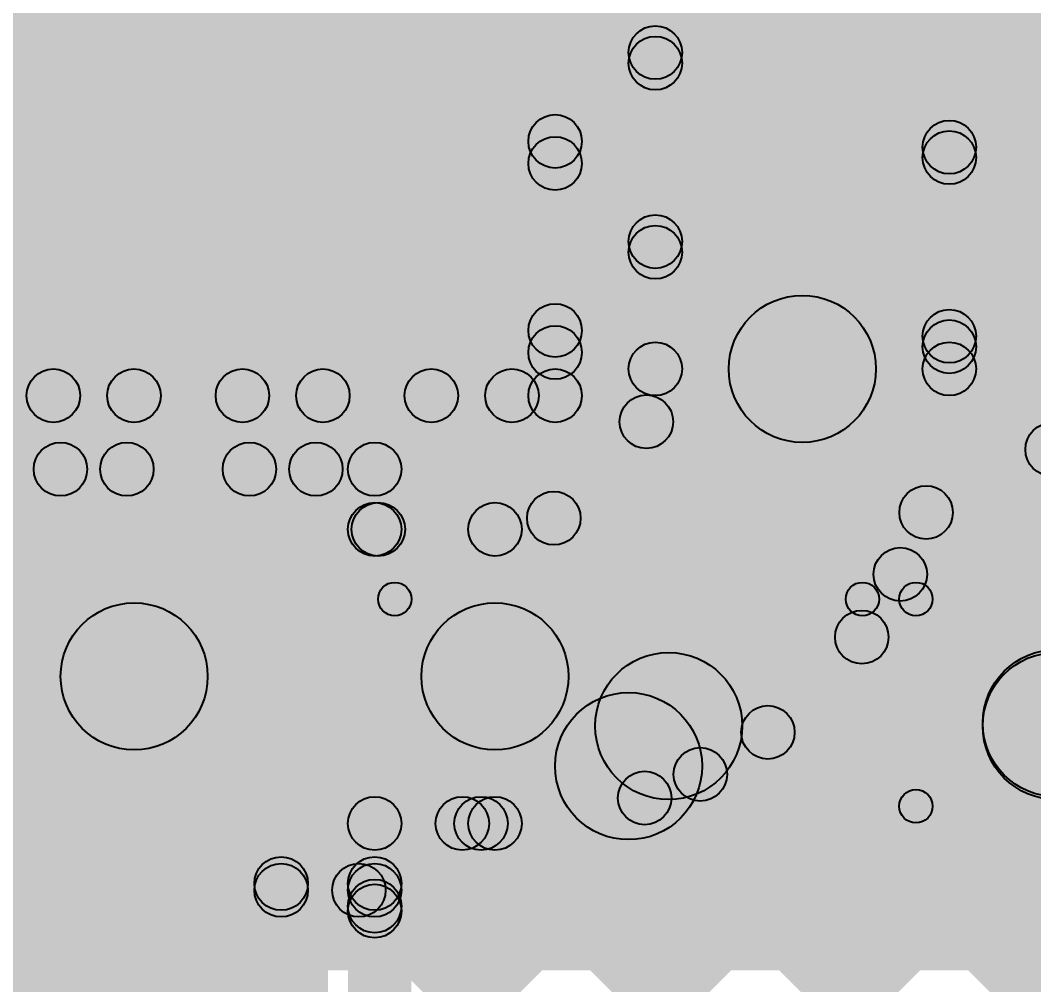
# Model space of a CAD drawing. Header units: millimetres. Extents: x -0.24 to 2.5, y 0 to 2.55.
# Drawn here: x 0.66 to 0.8116, y 2.0059 to 2.1502 of the extents above; entities that cross this region are included whole.
import ezdxf

# ---------------------------------------------------------------- set-up
doc = ezdxf.new("R2010")
doc.units = ezdxf.units.MM
doc.header["$MEASUREMENT"] = 0
for name, color, linetype in [('BottomLayer', 5, 'Continuous'), ('BottomPaste', 16, 'Continuous'), ('BottomSolder', 6, 'Continuous'), ('TopLayer', 1, 'Continuous'), ('TopOverlay', 2, 'Continuous'), ('TopPaste', 8, 'Continuous'), ('TopSolder', 216, 'Continuous'), ('ViaHoleLayer', 16, 'Continuous')]:
    doc.layers.add(name, color=color, linetype=linetype)

# ---------------------------------------------------------------- blocks, each defined once
blk = doc.blocks.new('LM393DT_6')
at = {"layer": 'TopLayer'}
blk.add_hatch(color=1, dxfattribs=at).paths.add_polyline_path([(0.13681, 0.08681), (0.13681, 0.06319), (0.07579, 0.06319), (0.07579, 0.08681)])
at = {"layer": 'TopPaste'}
blk.add_hatch(color=8, dxfattribs=at).paths.add_polyline_path([(0.13681, 0.08681), (0.13681, 0.06319), (0.07579, 0.06319), (0.07579, 0.08681)])
at = {"layer": 'TopSolder'}
blk.add_hatch(color=216, dxfattribs=at).paths.add_polyline_path([(0.14081, 0.09081), (0.14081, 0.05919), (0.07179, 0.05919), (0.07179, 0.09081)])
blk = doc.blocks.new('C__0603_25')
at = {"layer": 'TopLayer'}
for points in [[(-0.015, 0.0175), (-0.015, -0.0175), (-0.045, -0.0175), (-0.045, 0.0175)], [(0.045, 0.0175), (0.045, -0.0175), (0.015, -0.0175), (0.015, 0.0175)]]:
    blk.add_hatch(color=1, dxfattribs=at).paths.add_polyline_path(points)
at = {"layer": 'TopOverlay'}
h = blk.add_hatch(color=2, dxfattribs=at)
edge = h.paths.add_edge_path()
edge.add_arc((-0.049, 0.021), 0.0025, 0, 360)
h = blk.add_hatch(color=2, dxfattribs=at)
edge = h.paths.add_edge_path()
edge.add_arc((-0.049, 0.021), 0.0025, 0, 360)
for points in [[(-0.018, 0.0235), (-0.018, 0.0185), (-0.049, 0.0185), (-0.049, 0.0235)], [(0.049, 0.0235), (0.049, 0.0185), (0.018, 0.0185), (0.018, 0.0235)], [(-0.0465, -0.021), (-0.0515, -0.021), (-0.0515, 0.021), (-0.0465, 0.021)], [(0.0515, -0.021), (0.0465, -0.021), (0.0465, 0.021), (0.0515, 0.021)], [(-0.018, -0.0185), (-0.018, -0.0235), (-0.049, -0.0235), (-0.049, -0.0185)], [(0.049, -0.0185), (0.049, -0.0235), (0.018, -0.0235), (0.018, -0.0185)]]:
    blk.add_hatch(color=2, dxfattribs=at).paths.add_polyline_path(points)
h = blk.add_hatch(color=2, dxfattribs=at)
edge = h.paths.add_edge_path()
edge.add_arc((-0.018, 0.021), 0.0025, 0, 360)
h = blk.add_hatch(color=2, dxfattribs=at)
edge = h.paths.add_edge_path()
edge.add_arc((0.018, 0.021), 0.0025, 0, 360)
h = blk.add_hatch(color=2, dxfattribs=at)
edge = h.paths.add_edge_path()
edge.add_arc((0.049, 0.021), 0.0025, 0, 360)
h = blk.add_hatch(color=2, dxfattribs=at)
edge = h.paths.add_edge_path()
edge.add_arc((0.049, 0.021), 0.0025, 0, 360)
h = blk.add_hatch(color=2, dxfattribs=at)
edge = h.paths.add_edge_path()
edge.add_arc((-0.049, -0.021), 0.0025, 0, 360)
h = blk.add_hatch(color=2, dxfattribs=at)
edge = h.paths.add_edge_path()
edge.add_arc((-0.049, -0.021), 0.0025, 0, 360)
h = blk.add_hatch(color=2, dxfattribs=at)
edge = h.paths.add_edge_path()
edge.add_arc((-0.018, -0.021), 0.0025, 0, 360)
h = blk.add_hatch(color=2, dxfattribs=at)
edge = h.paths.add_edge_path()
edge.add_arc((0.018, -0.021), 0.0025, 0, 360)
h = blk.add_hatch(color=2, dxfattribs=at)
edge = h.paths.add_edge_path()
edge.add_arc((0.049, -0.021), 0.0025, 0, 360)
h = blk.add_hatch(color=2, dxfattribs=at)
edge = h.paths.add_edge_path()
edge.add_arc((0.049, -0.021), 0.0025, 0, 360)
at = {"layer": 'TopPaste'}
for points in [[(-0.015, 0.0175), (-0.015, -0.0175), (-0.045, -0.0175), (-0.045, 0.0175)], [(0.045, 0.0175), (0.045, -0.0175), (0.015, -0.0175), (0.015, 0.0175)]]:
    blk.add_hatch(color=8, dxfattribs=at).paths.add_polyline_path(points)
at = {"layer": 'TopSolder'}
for points in [[(-0.01264, 0.01986), (-0.01264, -0.01986), (-0.04736, -0.01986), (-0.04736, 0.01986)], [(0.04736, 0.01986), (0.04736, -0.01986), (0.01264, -0.01986), (0.01264, 0.01986)]]:
    blk.add_hatch(color=216, dxfattribs=at).paths.add_polyline_path(points)
at = {"layer": 'TopOverlay'}
for centre in [(-0.049, 0.021), (-0.049, 0.021), (-0.018, 0.021), (0.018, 0.021), (0.049, 0.021), (0.049, 0.021), (-0.049, -0.021), (-0.049, -0.021), (-0.018, -0.021), (0.018, -0.021), (0.049, -0.021), (0.049, -0.021)]:
    blk.add_circle(centre, 0.0025, dxfattribs=at)
blk = doc.blocks.new('RES_0805_B_48')
at = {"layer": 'BottomLayer'}
for points in [[(-0.06, 0.025), (-0.02, 0.025), (-0.02, -0.025), (-0.06, -0.025)], [(0.02, 0.025), (0.06, 0.025), (0.06, -0.025), (0.02, -0.025)]]:
    blk.add_hatch(color=5, dxfattribs=at).paths.add_polyline_path(points)
at = {"layer": 'BottomPaste'}
for points in [[(-0.06, 0.025), (-0.02, 0.025), (-0.02, -0.025), (-0.06, -0.025)], [(0.02, 0.025), (0.06, 0.025), (0.06, -0.025), (0.02, -0.025)]]:
    blk.add_hatch(color=16, dxfattribs=at).paths.add_polyline_path(points)
at = {"layer": 'BottomSolder'}
for points in [[(-0.064, 0.029), (-0.016, 0.029), (-0.016, -0.029), (-0.064, -0.029)], [(0.016, 0.029), (0.064, 0.029), (0.064, -0.029), (0.016, -0.029)]]:
    blk.add_hatch(color=6, dxfattribs=at).paths.add_polyline_path(points)
blk = doc.blocks.new('RES_0805_B_71')
at = {"layer": 'BottomLayer'}
for points in [[(-0.06, 0.025), (-0.02, 0.025), (-0.02, -0.025), (-0.06, -0.025)], [(0.02, 0.025), (0.06, 0.025), (0.06, -0.025), (0.02, -0.025)]]:
    blk.add_hatch(color=5, dxfattribs=at).paths.add_polyline_path(points)
at = {"layer": 'BottomPaste'}
for points in [[(-0.06, 0.025), (-0.02, 0.025), (-0.02, -0.025), (-0.06, -0.025)], [(0.02, 0.025), (0.06, 0.025), (0.06, -0.025), (0.02, -0.025)]]:
    blk.add_hatch(color=16, dxfattribs=at).paths.add_polyline_path(points)
at = {"layer": 'BottomSolder'}
for points in [[(-0.064, 0.029), (-0.016, 0.029), (-0.016, -0.029), (-0.064, -0.029)], [(0.016, 0.029), (0.064, 0.029), (0.064, -0.029), (0.016, -0.029)]]:
    blk.add_hatch(color=6, dxfattribs=at).paths.add_polyline_path(points)
blk = doc.blocks.new('C__0805_110')
at = {"layer": 'TopLayer'}
for points in [[(-0.06, 0.03), (-0.02, 0.03), (-0.02, -0.03), (-0.06, -0.03)], [(0.02, 0.03), (0.06, 0.03), (0.06, -0.03), (0.02, -0.03)]]:
    blk.add_hatch(color=1, dxfattribs=at).paths.add_polyline_path(points)
at = {"layer": 'TopOverlay'}
h = blk.add_hatch(color=2, dxfattribs=at)
edge = h.paths.add_edge_path()
edge.add_arc((-0.065, 0.035), 0.0025, 0, 360)
h = blk.add_hatch(color=2, dxfattribs=at)
edge = h.paths.add_edge_path()
edge.add_arc((-0.065, 0.035), 0.0025, 0, 360)
for points in [[(0.065, 0.0375), (0.065, 0.0325), (-0.065, 0.0325), (-0.065, 0.0375)], [(-0.0625, -0.035), (-0.0675, -0.035), (-0.0675, 0.035), (-0.0625, 0.035)], [(0.0675, -0.035), (0.0625, -0.035), (0.0625, 0.035), (0.0675, 0.035)], [(0.065, -0.0325), (0.065, -0.0375), (-0.065, -0.0375), (-0.065, -0.0325)]]:
    blk.add_hatch(color=2, dxfattribs=at).paths.add_polyline_path(points)
h = blk.add_hatch(color=2, dxfattribs=at)
edge = h.paths.add_edge_path()
edge.add_arc((0.065, 0.035), 0.0025, 0, 360)
h = blk.add_hatch(color=2, dxfattribs=at)
edge = h.paths.add_edge_path()
edge.add_arc((0.065, 0.035), 0.0025, 0, 360)
h = blk.add_hatch(color=2, dxfattribs=at)
edge = h.paths.add_edge_path()
edge.add_arc((-0.065, -0.035), 0.0025, 0, 360)
h = blk.add_hatch(color=2, dxfattribs=at)
edge = h.paths.add_edge_path()
edge.add_arc((-0.065, -0.035), 0.0025, 0, 360)
h = blk.add_hatch(color=2, dxfattribs=at)
edge = h.paths.add_edge_path()
edge.add_arc((0.065, -0.035), 0.0025, 0, 360)
h = blk.add_hatch(color=2, dxfattribs=at)
edge = h.paths.add_edge_path()
edge.add_arc((0.065, -0.035), 0.0025, 0, 360)
at = {"layer": 'TopPaste'}
for points in [[(-0.06, 0.03), (-0.02, 0.03), (-0.02, -0.03), (-0.06, -0.03)], [(0.02, 0.03), (0.06, 0.03), (0.06, -0.03), (0.02, -0.03)]]:
    blk.add_hatch(color=8, dxfattribs=at).paths.add_polyline_path(points)
at = {"layer": 'TopSolder'}
for points in [[(-0.064, 0.034), (-0.016, 0.034), (-0.016, -0.034), (-0.064, -0.034)], [(0.016, 0.034), (0.064, 0.034), (0.064, -0.034), (0.016, -0.034)]]:
    blk.add_hatch(color=216, dxfattribs=at).paths.add_polyline_path(points)
at = {"layer": 'TopOverlay'}
for centre in [(-0.065, 0.035), (-0.065, 0.035), (0.065, 0.035), (0.065, 0.035), (-0.065, -0.035), (-0.065, -0.035), (0.065, -0.035), (0.065, -0.035)]:
    blk.add_circle(centre, 0.0025, dxfattribs=at)

msp = doc.modelspace()

# ---------------------------------------------------------------- hatches: boundary and pattern name
at = {"layer": 'BottomLayer'}
for points in [[(0.349, 2.105), (0.729, 2.105), (0.729, 2.509), (0.349, 2.509)], [(0.744, 2.094), (0.736, 2.094), (0.736, 2.448), (0.744, 2.448)], [(0.80183, 2.10007), (0.79617, 2.10572), (0.87428, 2.18383), (0.87993, 2.17817)], [(0.80183, 2.12835), (0.79617, 2.13401), (0.84599, 2.18383), (0.85165, 2.17817)], [(0.73717, 2.1575), (0.74283, 2.16316), (0.75783, 2.14816), (0.75217, 2.1425)], [(0.759, 2.098), (0.751, 2.098), (0.751, 2.162), (0.759, 2.162)], [(0.788, 2.098), (0.766, 2.098), (0.766, 2.162), (0.788, 2.162)], [(0.803, 2.098), (0.795, 2.098), (0.795, 2.162), (0.803, 2.162)], [(0.79617, 2.15507), (0.80183, 2.16073), (0.85479, 2.10777), (0.84914, 2.10211)], [(0.74283, 2.12592), (0.73717, 2.13158), (0.75217, 2.14658), (0.75783, 2.14092)], [(0.73717, 2.12922), (0.74283, 2.13488), (0.75783, 2.11988), (0.75217, 2.11422)], [(0.79617, 2.12679), (0.80183, 2.13244), (0.82859, 2.10568), (0.82294, 2.10002)], [(0.74283, 2.09763), (0.73717, 2.10329), (0.75217, 2.11829), (0.75783, 2.11263)], [(0.73717, 2.10094), (0.74283, 2.10659), (0.75649, 2.09293), (0.75083, 2.08727)], [(0.79617, 2.0985), (0.80183, 2.10416), (0.81721, 2.08878), (0.81155, 2.08312)], [(0.61803, 2.09), (0.61803, 2.098), (0.74, 2.098), (0.74, 2.09)], [(0.66208, 2.09117), (0.66774, 2.09683), (0.67874, 2.08583), (0.67308, 2.08017)], [(0.6688, 2.08017), (0.66314, 2.08583), (0.67414, 2.09683), (0.6798, 2.09117)], [(0.69037, 2.09117), (0.69602, 2.09683), (0.70702, 2.08583), (0.70137, 2.08017)], [(0.69708, 2.08017), (0.69142, 2.08583), (0.70242, 2.09683), (0.70808, 2.09117)], [(0.71637, 2.07117), (0.71071, 2.07683), (0.73071, 2.09683), (0.73637, 2.09117)], [(0.71865, 2.09117), (0.72431, 2.09683), (0.74263, 2.0785), (0.73698, 2.07285)], [(0.79449, 2.06444), (0.78883, 2.0701), (0.81296, 2.09423), (0.81862, 2.08857)], [(0.641, 2.079), (0.641, 2.087), (0.713, 2.087), (0.713, 2.079)], [(0.717, 2.074), (0.709, 2.074), (0.709, 2.083), (0.717, 2.083)], [(0.713, 2.07), (0.713, 2.078), (0.731, 2.078), (0.731, 2.07)], [(0.79269, 2.0737), (0.79835, 2.07936), (0.83683, 2.04088), (0.83117, 2.03522)], [(0.71583, 1.9575), (0.71017, 1.96315), (0.81739, 2.07038), (0.82305, 2.06472)], [(0.31779, 1.53117), (0.31213, 1.53683), (0.83879, 2.06349), (0.84445, 2.05783)], [(0.632, 2.041), (0.632, 2.063), (0.677, 2.063), (0.677, 2.041)], [(0.677, 2.041), (0.677, 2.063), (0.731, 2.063), (0.731, 2.041)], [(0.78307, 2.05504), (0.78872, 2.0607), (0.83683, 2.01259), (0.83117, 2.00694)], [(0.688, 1.992), (0.666, 1.992), (0.666, 2.052), (0.688, 2.052)], [(0.76902, 2.04081), (0.77467, 2.04646), (1.20019, 1.62094), (1.19454, 1.61529)], [(0.71583, 1.98578), (0.71017, 1.99144), (0.7589, 2.04017), (0.76456, 2.03451)], [(0.75057, 2.03097), (0.75623, 2.03662), (1.18686, 1.60599), (1.18121, 1.60033)], [(0.713, 2.026), (0.713, 2.034), (0.731, 2.034), (0.731, 2.026)], [(0.71583, 2.01407), (0.71017, 2.01972), (0.72328, 2.03283), (0.72893, 2.02717)], [(0.72608, 2.02717), (0.73174, 2.03283), (1.18683, 1.57774), (1.18117, 1.57208)], [(0.717, 2.021), (0.709, 2.021), (0.709, 2.03), (0.717, 2.03)], [(0.34607, 1.53117), (0.34041, 1.53683), (0.83117, 2.02759), (0.83683, 2.02193)], [(0.699, 2.017), (0.699, 2.025), (0.713, 2.025), (0.713, 2.017)], [(0.699, 2.016), (0.699, 2.024), (0.713, 2.024), (0.713, 2.016)], [(0.7078, 2.01717), (0.71345, 2.02283), (0.71583, 2.02045), (0.71017, 2.0148)], [(0.71017, 2.0148), (0.71583, 2.02045), (1.18683, 1.54945), (1.18117, 1.5438)], [(0.717, 1.958), (0.709, 1.958), (0.709, 2.02), (0.717, 2.02)]]:
    msp.add_hatch(color=5, dxfattribs=at).paths.add_polyline_path(points)
h = msp.add_hatch(color=5, dxfattribs=at)
edge = h.paths.add_edge_path()
edge.add_arc((0.755, 2.14533), 0.004, 0, 360)
h = msp.add_hatch(color=5, dxfattribs=at)
edge = h.paths.add_edge_path()
edge.add_arc((0.755, 2.14375), 0.004, 0, 360)
h = msp.add_hatch(color=5, dxfattribs=at)
edge = h.paths.add_edge_path()
edge.add_arc((0.665, 2.133), 0.01181, 0, 360)
h = msp.add_hatch(color=5, dxfattribs=at)
edge = h.paths.add_edge_path()
edge.add_arc((0.74, 2.13205), 0.004, 0, 360)
h = msp.add_hatch(color=5, dxfattribs=at)
edge = h.paths.add_edge_path()
edge.add_arc((0.799, 2.13118), 0.004, 0, 360)
h = msp.add_hatch(color=5, dxfattribs=at)
edge = h.paths.add_edge_path()
edge.add_arc((0.74, 2.12875), 0.004, 0, 360)
h = msp.add_hatch(color=5, dxfattribs=at)
edge = h.paths.add_edge_path()
edge.add_arc((0.799, 2.12962), 0.004, 0, 360)
h = msp.add_hatch(color=5, dxfattribs=at)
edge = h.paths.add_edge_path()
edge.add_arc((0.755, 2.11705), 0.004, 0, 360)
h = msp.add_hatch(color=5, dxfattribs=at)
edge = h.paths.add_edge_path()
edge.add_arc((0.755, 2.11546), 0.004, 0, 360)
h = msp.add_hatch(color=5, dxfattribs=at)
edge = h.paths.add_edge_path()
edge.add_arc((0.777, 2.098), 0.011, 0, 360)
h = msp.add_hatch(color=5, dxfattribs=at)
edge = h.paths.add_edge_path()
edge.add_arc((0.777, 2.098), 0.011, 0, 360)
h = msp.add_hatch(color=5, dxfattribs=at)
edge = h.paths.add_edge_path()
edge.add_arc((0.74, 2.10376), 0.004, 0, 360)
h = msp.add_hatch(color=5, dxfattribs=at)
edge = h.paths.add_edge_path()
edge.add_arc((0.799, 2.10289), 0.004, 0, 360)
h = msp.add_hatch(color=5, dxfattribs=at)
edge = h.paths.add_edge_path()
edge.add_arc((0.799, 2.10133), 0.004, 0, 360)
h = msp.add_hatch(color=5, dxfattribs=at)
edge = h.paths.add_edge_path()
edge.add_arc((0.74, 2.10046), 0.004, 0, 360)
h = msp.add_hatch(color=5, dxfattribs=at)
edge = h.paths.add_edge_path()
edge.add_arc((0.755, 2.098), 0.004, 0, 360)
h = msp.add_hatch(color=5, dxfattribs=at)
edge = h.paths.add_edge_path()
edge.add_arc((0.755, 2.098), 0.004, 0, 360)
h = msp.add_hatch(color=5, dxfattribs=at)
edge = h.paths.add_edge_path()
edge.add_arc((0.799, 2.098), 0.004, 0, 360)
h = msp.add_hatch(color=5, dxfattribs=at)
edge = h.paths.add_edge_path()
edge.add_arc((0.799, 2.098), 0.004, 0, 360)
h = msp.add_hatch(color=5, dxfattribs=at)
edge = h.paths.add_edge_path()
edge.add_arc((0.66491, 2.094), 0.004, 0, 360)
h = msp.add_hatch(color=5, dxfattribs=at)
edge = h.paths.add_edge_path()
edge.add_arc((0.67697, 2.094), 0.004, 0, 360)
h = msp.add_hatch(color=5, dxfattribs=at)
edge = h.paths.add_edge_path()
edge.add_arc((0.6932, 2.094), 0.004, 0, 360)
h = msp.add_hatch(color=5, dxfattribs=at)
edge = h.paths.add_edge_path()
edge.add_arc((0.70525, 2.094), 0.004, 0, 360)
h = msp.add_hatch(color=5, dxfattribs=at)
edge = h.paths.add_edge_path()
edge.add_arc((0.72148, 2.094), 0.004, 0, 360)
h = msp.add_hatch(color=5, dxfattribs=at)
edge = h.paths.add_edge_path()
edge.add_arc((0.73354, 2.094), 0.004, 0, 360)
h = msp.add_hatch(color=5, dxfattribs=at)
edge = h.paths.add_edge_path()
edge.add_arc((0.74, 2.094), 0.004, 0, 360)
h = msp.add_hatch(color=5, dxfattribs=at)
edge = h.paths.add_edge_path()
edge.add_arc((0.74, 2.094), 0.004, 0, 360)
h = msp.add_hatch(color=5, dxfattribs=at)
edge = h.paths.add_edge_path()
edge.add_arc((0.75366, 2.0901), 0.004, 0, 360)
h = msp.add_hatch(color=5, dxfattribs=at)
edge = h.paths.add_edge_path()
edge.add_arc((0.81438, 2.08595), 0.004, 0, 360)
h = msp.add_hatch(color=5, dxfattribs=at)
edge = h.paths.add_edge_path()
edge.add_arc((0.66597, 2.083), 0.004, 0, 360)
h = msp.add_hatch(color=5, dxfattribs=at)
edge = h.paths.add_edge_path()
edge.add_arc((0.67591, 2.083), 0.004, 0, 360)
h = msp.add_hatch(color=5, dxfattribs=at)
edge = h.paths.add_edge_path()
edge.add_arc((0.69425, 2.083), 0.004, 0, 360)
h = msp.add_hatch(color=5, dxfattribs=at)
edge = h.paths.add_edge_path()
edge.add_arc((0.7042, 2.083), 0.004, 0, 360)
h = msp.add_hatch(color=5, dxfattribs=at)
edge = h.paths.add_edge_path()
edge.add_arc((0.713, 2.083), 0.004, 0, 360)
h = msp.add_hatch(color=5, dxfattribs=at)
edge = h.paths.add_edge_path()
edge.add_arc((0.713, 2.083), 0.004, 0, 360)
h = msp.add_hatch(color=5, dxfattribs=at)
edge = h.paths.add_edge_path()
edge.add_arc((0.73981, 2.07567), 0.004, 0, 360)
h = msp.add_hatch(color=5, dxfattribs=at)
edge = h.paths.add_edge_path()
edge.add_arc((0.79552, 2.07653), 0.004, 0, 360)
h = msp.add_hatch(color=5, dxfattribs=at)
edge = h.paths.add_edge_path()
edge.add_arc((0.713, 2.074), 0.004, 0, 360)
h = msp.add_hatch(color=5, dxfattribs=at)
edge = h.paths.add_edge_path()
edge.add_arc((0.713, 2.074), 0.004, 0, 360)
h = msp.add_hatch(color=5, dxfattribs=at)
edge = h.paths.add_edge_path()
edge.add_arc((0.71354, 2.074), 0.004, 0, 360)
h = msp.add_hatch(color=5, dxfattribs=at)
edge = h.paths.add_edge_path()
edge.add_arc((0.731, 2.074), 0.004, 0, 360)
h = msp.add_hatch(color=5, dxfattribs=at)
edge = h.paths.add_edge_path()
edge.add_arc((0.731, 2.074), 0.004, 0, 360)
h = msp.add_hatch(color=5, dxfattribs=at)
edge = h.paths.add_edge_path()
edge.add_arc((0.79166, 2.06727), 0.004, 0, 360)
h = msp.add_hatch(color=5, dxfattribs=at)
edge = h.paths.add_edge_path()
edge.add_arc((0.677, 2.052), 0.011, 0, 360)
h = msp.add_hatch(color=5, dxfattribs=at)
edge = h.paths.add_edge_path()
edge.add_arc((0.677, 2.052), 0.011, 0, 360)
h = msp.add_hatch(color=5, dxfattribs=at)
edge = h.paths.add_edge_path()
edge.add_arc((0.677, 2.052), 0.011, 0, 360)
h = msp.add_hatch(color=5, dxfattribs=at)
edge = h.paths.add_edge_path()
edge.add_arc((0.731, 2.052), 0.011, 0, 360)
h = msp.add_hatch(color=5, dxfattribs=at)
edge = h.paths.add_edge_path()
edge.add_arc((0.731, 2.052), 0.011, 0, 360)
h = msp.add_hatch(color=5, dxfattribs=at)
edge = h.paths.add_edge_path()
edge.add_arc((0.7859, 2.05787), 0.004, 0, 360)
h = msp.add_hatch(color=5, dxfattribs=at)
edge = h.paths.add_edge_path()
edge.add_arc((0.77185, 2.04363), 0.004, 0, 360)
h = msp.add_hatch(color=5, dxfattribs=at)
edge = h.paths.add_edge_path()
edge.add_arc((0.76173, 2.03734), 0.004, 0, 360)
h = msp.add_hatch(color=5, dxfattribs=at)
edge = h.paths.add_edge_path()
edge.add_arc((0.7534, 2.0338), 0.004, 0, 360)
h = msp.add_hatch(color=5, dxfattribs=at)
edge = h.paths.add_edge_path()
edge.add_arc((0.713, 2.03), 0.004, 0, 360)
h = msp.add_hatch(color=5, dxfattribs=at)
edge = h.paths.add_edge_path()
edge.add_arc((0.713, 2.03), 0.004, 0, 360)
h = msp.add_hatch(color=5, dxfattribs=at)
edge = h.paths.add_edge_path()
edge.add_arc((0.72611, 2.03), 0.004, 0, 360)
h = msp.add_hatch(color=5, dxfattribs=at)
edge = h.paths.add_edge_path()
edge.add_arc((0.72891, 2.03), 0.004, 0, 360)
h = msp.add_hatch(color=5, dxfattribs=at)
edge = h.paths.add_edge_path()
edge.add_arc((0.731, 2.03), 0.004, 0, 360)
h = msp.add_hatch(color=5, dxfattribs=at)
edge = h.paths.add_edge_path()
edge.add_arc((0.731, 2.03), 0.004, 0, 360)
h = msp.add_hatch(color=5, dxfattribs=at)
edge = h.paths.add_edge_path()
edge.add_arc((0.699, 2.021), 0.004, 0, 360)
h = msp.add_hatch(color=5, dxfattribs=at)
edge = h.paths.add_edge_path()
edge.add_arc((0.713, 2.021), 0.004, 0, 360)
h = msp.add_hatch(color=5, dxfattribs=at)
edge = h.paths.add_edge_path()
edge.add_arc((0.713, 2.021), 0.004, 0, 360)
h = msp.add_hatch(color=5, dxfattribs=at)
edge = h.paths.add_edge_path()
edge.add_arc((0.699, 2.02), 0.004, 0, 360)
h = msp.add_hatch(color=5, dxfattribs=at)
edge = h.paths.add_edge_path()
edge.add_arc((0.71063, 2.02), 0.004, 0, 360)
h = msp.add_hatch(color=5, dxfattribs=at)
edge = h.paths.add_edge_path()
edge.add_arc((0.713, 2.02), 0.004, 0, 360)
h = msp.add_hatch(color=5, dxfattribs=at)
edge = h.paths.add_edge_path()
edge.add_arc((0.713, 2.02), 0.004, 0, 360)
h = msp.add_hatch(color=5, dxfattribs=at)
edge = h.paths.add_edge_path()
edge.add_arc((0.713, 2.01763), 0.004, 0, 360)
h = msp.add_hatch(color=5, dxfattribs=at)
edge = h.paths.add_edge_path()
edge.add_arc((0.713, 2.01763), 0.004, 0, 360)
h = msp.add_hatch(color=5, dxfattribs=at)
edge = h.paths.add_edge_path()
edge.add_arc((0.713, 2.01689), 0.004, 0, 360)
at = {"layer": 'BottomSolder'}
h = msp.add_hatch(color=6, dxfattribs=at)
edge = h.paths.add_edge_path()
edge.add_arc((0.665, 2.133), 0.01581, 0, 360)
at = {"layer": 'TopLayer'}
for points in [[(0.637, 2.008), (0.818, 2.008), (0.818, 2.158), (0.637, 2.158)], [(0.637, 2.027), (0.896, 2.027), (0.896, 2.063), (0.637, 2.063)], [(0.826, 2.04457), (0.804, 2.04457), (0.804, 2.045), (0.826, 2.045)]]:
    msp.add_hatch(color=1, dxfattribs=at).paths.add_polyline_path(points)
h = msp.add_hatch(color=1, dxfattribs=at)
edge = h.paths.add_edge_path()
edge.add_arc((0.665, 2.133), 0.01181, 0, 360)
h = msp.add_hatch(color=1, dxfattribs=at)
edge = h.paths.add_edge_path()
edge.add_arc((0.757, 2.04457), 0.011, 0, 360)
h = msp.add_hatch(color=1, dxfattribs=at)
edge = h.paths.add_edge_path()
edge.add_arc((0.815, 2.045), 0.011, 0, 360)
h = msp.add_hatch(color=1, dxfattribs=at)
edge = h.paths.add_edge_path()
edge.add_arc((0.815, 2.04457), 0.011, 0, 360)
h = msp.add_hatch(color=1, dxfattribs=at)
edge = h.paths.add_edge_path()
edge.add_arc((0.751, 2.03857), 0.011, 0, 360)
at = {"layer": 'TopSolder'}
h = msp.add_hatch(color=216, dxfattribs=at)
edge = h.paths.add_edge_path()
edge.add_arc((0.665, 2.133), 0.01581, 0, 360)
at = {"layer": 'ViaHoleLayer'}
h = msp.add_hatch(color=16, dxfattribs=at)
edge = h.paths.add_edge_path()
edge.add_arc((0.665, 2.133), 0.00787, 0, 360)

# ---------------------------------------------------------------- linework, layer by layer
at = {"layer": 'BottomLayer'}
for points, const_width in [([(0.777, 2.098, -0.414214), (0.731, 2.052)], 0.022), ([(0.84303, 2.061, -1.310882), (0.84303, 2.105)], 0.008), ([(0.755, 2.098, -0.414214), (0.731, 2.074)], 0.008), ([(0.799, 2.098, -0.414214), (0.731, 2.03)], 0.008)]:
    msp.add_lwpolyline(points, format="xyb", dxfattribs=dict(at, const_width=const_width))
for centre, radius in [((0.755, 2.14533), 0.004), ((0.755, 2.14375), 0.004), ((0.74, 2.13205), 0.004), ((0.799, 2.13118), 0.004), ((0.74, 2.12875), 0.004), ((0.799, 2.12962), 0.004), ((0.755, 2.11705), 0.004), ((0.755, 2.11546), 0.004), ((0.777, 2.098), 0.011), ((0.777, 2.098), 0.011), ((0.74, 2.10376), 0.004), ((0.799, 2.10289), 0.004), ((0.799, 2.10133), 0.004), ((0.74, 2.10046), 0.004), ((0.755, 2.098), 0.004), ((0.755, 2.098), 0.004), ((0.799, 2.098), 0.004), ((0.799, 2.098), 0.004), ((0.66491, 2.094), 0.004), ((0.67697, 2.094), 0.004), ((0.6932, 2.094), 0.004), ((0.70525, 2.094), 0.004), ((0.72148, 2.094), 0.004), ((0.73354, 2.094), 0.004), ((0.74, 2.094), 0.004), ((0.74, 2.094), 0.004), ((0.75366, 2.0901), 0.004), ((0.81438, 2.08595), 0.004), ((0.66597, 2.083), 0.004), ((0.67591, 2.083), 0.004), ((0.69425, 2.083), 0.004), ((0.7042, 2.083), 0.004), ((0.713, 2.083), 0.004), ((0.713, 2.083), 0.004), ((0.73981, 2.07567), 0.004), ((0.79552, 2.07653), 0.004), ((0.713, 2.074), 0.004), ((0.713, 2.074), 0.004), ((0.71354, 2.074), 0.004), ((0.731, 2.074), 0.004), ((0.731, 2.074), 0.004), ((0.79166, 2.06727), 0.004), ((0.677, 2.052), 0.011), ((0.677, 2.052), 0.011), ((0.677, 2.052), 0.011), ((0.731, 2.052), 0.011), ((0.731, 2.052), 0.011), ((0.7859, 2.05787), 0.004), ((0.77185, 2.04363), 0.004), ((0.76173, 2.03734), 0.004), ((0.7534, 2.0338), 0.004), ((0.713, 2.03), 0.004), ((0.713, 2.03), 0.004), ((0.72611, 2.03), 0.004), ((0.72891, 2.03), 0.004), ((0.731, 2.03), 0.004), ((0.731, 2.03), 0.004), ((0.699, 2.021), 0.004), ((0.713, 2.021), 0.004), ((0.713, 2.021), 0.004), ((0.699, 2.02), 0.004), ((0.71063, 2.02), 0.004), ((0.713, 2.02), 0.004), ((0.713, 2.02), 0.004), ((0.713, 2.01763), 0.004), ((0.713, 2.01763), 0.004), ((0.713, 2.01689), 0.004)]:
    msp.add_circle(centre, radius, dxfattribs=at)
at = {"layer": 'TopLayer', "const_width": 0.022}
msp.add_lwpolyline([(0.751, 2.03857, -0.414214), (0.757, 2.04457)], format="xyb", dxfattribs=at)
at = {"layer": 'TopLayer'}
for centre in [(0.757, 2.04457), (0.815, 2.045), (0.815, 2.04457), (0.751, 2.03857)]:
    msp.add_circle(centre, 0.011, dxfattribs=at)

# ---------------------------------------------------------------- block references
for name, p, rotation in [('RES_0805_B_48', (0.677, 2.092), 90), ('LM393DT_6', (0.563, 1.952), 360), ('C__0805_110', (0.751, 1.99857), 270), ('C__0603_25', (0.815, 2.01457), 270), ('RES_0805_B_71', (0.677, 1.949), 270)]:
    msp.add_blockref(name, p, dxfattribs=dict(rotation=rotation))

# ---------------------------------------------------------------- texts
at = {"layer": 'TopOverlay'}
for s, height, p in [('#', 0.08, (0.787, 2.07289)), ('C16', 0.04, (0.679, 2.081))]:
    msp.add_text(s, height=height, dxfattribs=at).set_placement(p)

doc.saveas('drawing.dxf')
